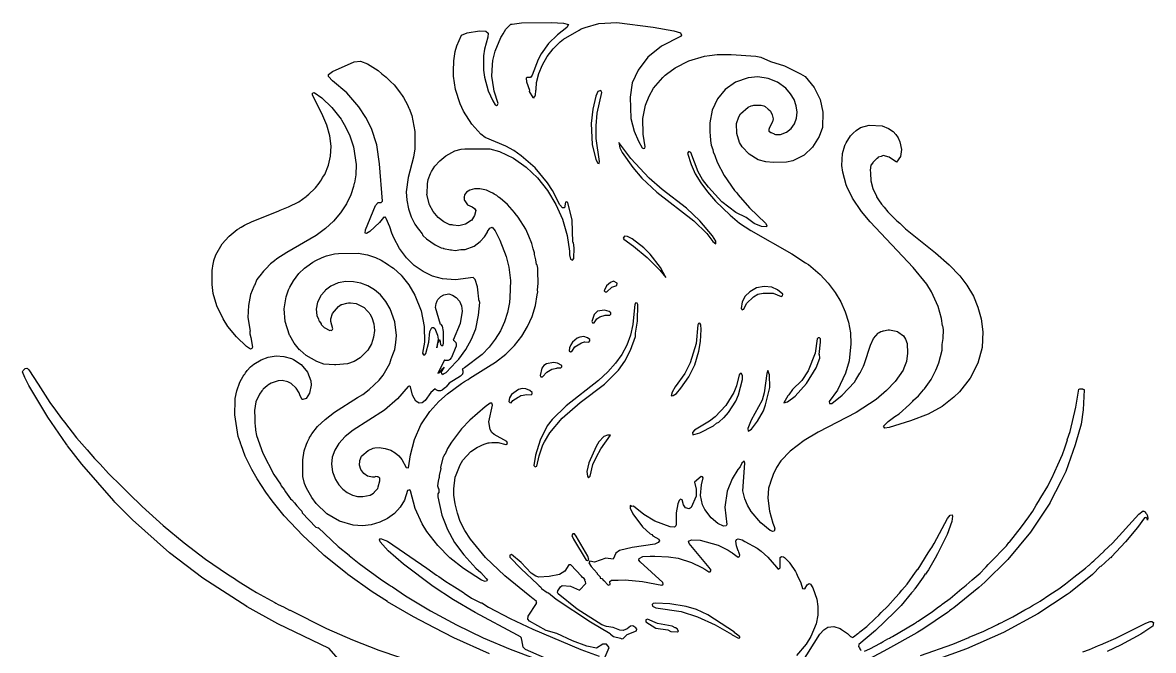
# Model space of a CAD drawing. Header units: millimetres. Extents: x 23 to 290, y 17 to 291.
# Drawn here: x 23.5 to 290.1, y 143.4 to 291.2 of the extents above; entities that cross this region are included whole.
import ezdxf

# ---------------------------------------------------------------- set-up
doc = ezdxf.new("R2010")
doc.units = ezdxf.units.MM
doc.layers.add('CUT', color=7, linetype='CONTINUOUS')

msp = doc.modelspace()

# ---------------------------------------------------------------- linework, layer by layer
at = {"layer": 'CUT'}
for points in [[(160.8421, 141.8648), (161.7752, 144.072), (161.1541, 144.8362), (160.2346, 144.8313), (158.7801, 143.9018), (156.5196, 144.3506), (153.1237, 145.6005), (149.4122, 147.3511), (146.9136, 148.0677), (143.0084, 150.2133), (142.6071, 150.7402), (142.7017, 151.4373), (144.6396, 154.4311), (144.6323, 154.5249), (144.6847, 154.6017), (144.6355, 154.6565), (144.6633, 154.7383), (144.6121, 154.7823), (144.6068, 154.8505), (144.0579, 155.2998), (143.8639, 155.5158), (143.0938, 156.0888), (137.1592, 160.946), (132.6012, 165.2672), (129.0736, 169.5724), (127.7215, 171.63), (126.656, 173.7001), (125.9994, 175.6428), (125.4167, 177.8342), (125.1381, 179.8914), (125.1374, 181.3945), (125.1385, 181.4024), (125.1382, 181.405), (125.4624, 184.1763), (125.4865, 184.2689), (125.4937, 184.2733), (126.6184, 187.085), (127.2695, 188.1209), (129.1341, 190.2223), (130.7214, 191.2382), (131.113, 191.407), (131.4621, 191.5574), (131.9072, 191.7493), (132.5007, 192.0051), (133.248, 192.2411), (133.2842, 192.2482), (133.305, 192.2506), (133.4205, 192.264), (133.4902, 192.2721), (134.1205, 192.3452), (135.6178, 192.2935), (137.4022, 191.8114), (137.8067, 192.1011), (137.6303, 192.5338), (134.6502, 194.1772), (134.0926, 194.6772), (133.7267, 195.3451), (133.364, 197.1934), (134.2888, 201.0891), (134.1231, 201.6143), (133.72, 201.6112), (132.552, 200.7442), (128.92, 197.5845), (126.9487, 195.5532), (124.5518, 192.3968), (123.6277, 190.8737), (123.086, 189.5593), (123.0372, 189.5416), (122.7287, 188.9825), (122.5636, 188.6832), (121.9717, 186.4043), (122.0433, 186.1895), (121.7094, 184.5344), (121.677, 184.0185), (121.5869, 183.9477), (121.4093, 183.2374), (121.3205, 182.1127), (121.5573, 181.4024), (121.5894, 181.4147), (121.5894, 180.4441), (121.5277, 180.4553), (121.3501, 180.2185), (121.3501, 179.5378), (122.2972, 175.2166), (123.2288, 172.8334), (123.5699, 171.961), (125.3161, 168.7349), (127.5063, 165.8344), (130.2884, 162.7563), (131.4759, 161.6714), (132.7933, 160.2792), (133.0391, 159.9255), (132.9302, 159.6997), (132.4972, 159.5617), (131.6277, 159.9143), (127.3887, 162.6418), (124.225, 165.1787), (121.362, 168.0439), (118.7868, 171.3886), (117.696, 173.1768), (116.0578, 176.7567), (114.9582, 180.9088), (114.7471, 181.1607), (114.2513, 181.0137), (113.4723, 178.7078), (112.4603, 177.0733), (111.1303, 175.6227), (109.5008, 174.4453), (107.6872, 173.5521), (105.6492, 172.9355), (103.567, 172.6988), (101.3999, 172.849), (98.1758, 173.8016), (95.1908, 175.537), (92.673, 177.9125), (91.6241, 179.3262), (90.4053, 181.5287), (89.9218, 182.683), (89.5637, 184.325), (89.5057, 188.2251), (89.8333, 190.3611), (90.3772, 191.9388), (90.6434, 192.4747), (91.1221, 193.4387), (91.1328, 193.4603), (91.3085, 193.8141), (91.6165, 194.3592), (93.0068, 196.0638), (94.7654, 197.7637), (97.0339, 199.4601), (102.4397, 202.8875), (102.4538, 202.8961), (102.4565, 202.8981), (103.6571, 203.6593), (105.1899, 204.7811), (107.5044, 206.9792), (108.4623, 208.2077), (110.0093, 210.9293), (110.4001, 212.006), (110.4776, 212.1697), (110.5456, 212.4069), (110.6247, 212.6247), (110.7093, 212.805), (110.7668, 213.0162), (111.1936, 214.1921), (111.4946, 215.8701), (111.6085, 217.5073), (111.2532, 220.7125), (110.1331, 223.8144), (109.102, 225.5568), (107.8286, 227.0613), (106.4272, 228.2608), (104.8917, 229.2006), (103.1783, 229.8563), (101.478, 230.1977), (99.6445, 230.2038), (97.8985, 229.8955), (96.1529, 229.1356), (94.8984, 228.1783), (94.7355, 228.0619), (94.7161, 228.0392), (94.7113, 228.0355), (94.6836, 228.001), (93.7667, 226.9226), (93.6822, 226.7517), (93.6808, 226.7499), (93.6689, 226.7249), (93.0658, 225.5044), (93.0559, 225.428), (93.0113, 225.3337), (92.7098, 223.7207), (92.8557, 222.2494), (93.2113, 221.3617), (93.3061, 221.0357), (93.39, 220.9158), (93.408, 220.8707), (93.4543, 220.8239), (93.8207, 220.3), (93.8612, 220.2665), (93.8545, 220.0856), (94.5353, 219.3753), (95.9263, 218.7242), (96.0661, 218.7708), (96.3263, 218.6672), (96.4956, 218.914), (96.5479, 218.9314), (96.5351, 218.9714), (96.6246, 219.1018), (96.1543, 220.812), (96.1071, 221.4317), (96.496, 222.7246), (97.9175, 224.3486), (98.5859, 224.7854), (98.6664, 224.8259), (98.6774, 224.8314), (98.7002, 224.8429), (98.7345, 224.8602), (99.8756, 225.1713), (100.2667, 225.1998), (100.482, 225.2155), (100.6026, 225.2244), (100.7872, 225.2378), (102.1433, 225.0806), (103.6467, 224.2897), (103.9775, 224.0816), (104.7391, 223.3522), (105.0629, 222.9327), (105.1417, 222.8306), (105.2149, 222.7358), (105.2959, 222.631), (105.7952, 221.77), (106.2829, 220.3046), (106.4057, 218.7204), (106.2284, 217.1421), (105.7071, 215.5613), (104.8855, 214.1023), (103.051, 212.2931), (101.63, 211.4123), (100.0375, 210.88), (97.3378, 210.6298), (96.983, 210.6235), (94.5042, 210.7919), (92.8397, 211.4055), (90.287, 212.83), (88.8906, 214.0265), (88.7988, 214.1063), (88.7773, 214.1249), (88.7736, 214.1281), (88.7686, 214.1324), (87.4809, 215.6857), (86.4573, 217.4943), (86.4087, 217.5826), (85.3715, 220.7794), (85.1452, 223.7681), (85.6266, 226.6562), (86.1902, 228.2734), (86.4748, 228.9101), (87.3136, 230.415), (88.6159, 232.102), (89.9088, 233.3453), (90.4704, 233.8065), (91.9011, 234.8249), (92.5773, 235.1733), (94.1205, 235.9236), (95.1182, 236.27), (97.0141, 236.727), (97.9389, 236.8671), (102.556, 236.8967), (104.8094, 236.4825), (105.4997, 236.2899), (106.6725, 235.8614), (107.9936, 235.2504), (109.4782, 234.2917), (109.808, 234.0787), (110.5112, 233.6246), (110.938, 233.349), (112.7493, 231.6993), (112.9697, 231.4347), (114.5231, 229.4741), (115.9625, 227.0359), (117.4074, 223.3411), (118.1563, 219.6066), (118.2143, 215.9552), (117.7619, 213.3201), (118.0043, 212.9675), (118.3329, 212.9836), (118.5408, 213.2672), (119.2129, 215.9225), (119.4596, 218.4467), (119.949, 219.3656), (120.3083, 219.4297), (120.6603, 219.2034), (121.2909, 217.6325), (121.4094, 216.6486), (121.0895, 214.6352), (121.0993, 214.6484), (121.1315, 214.6838), (121.2114, 214.9051), (121.2643, 215.3465), (121.2828, 215.457), (121.3116, 215.5653), (121.3503, 215.6705), (121.3987, 215.7716), (121.4563, 215.8677), (121.5226, 215.958), (121.5366, 215.9737), (121.5623, 216.07), (121.6045, 216.182), (121.6577, 216.2892), (121.7213, 216.3906), (121.7947, 216.4852), (121.8401, 216.5329), (121.8829, 215.9717), (121.9717, 215.3797), (122.3268, 215.1133), (122.6228, 215.3205), (122.7116, 215.7349), (122.7116, 216.9016), (122.7116, 218.4282), (122.4748, 219.7305), (122.1492, 220.1152), (122.0153, 220.1274), (120.7888, 224.1007), (120.9383, 225.0746), (121.2034, 225.6733), (121.3928, 226.0135), (122.0857, 226.7264), (122.7412, 227.0705), (123.9547, 227.3073), (123.9587, 227.3125), (123.9763, 227.3111), (124.7906, 227.0493), (125.7173, 226.4531), (126.449, 225.583), (126.9116, 224.511), (127.0643, 223.2882), (126.6333, 220.3567), (124.9752, 216.4229), (125.0049, 216.4111), (125.1079, 216.3582), (125.2054, 216.2957), (125.2963, 216.2241), (125.38, 216.1441), (125.4555, 216.0564), (125.5223, 215.9618), (125.5796, 215.8612), (125.6269, 215.7556), (125.6639, 215.6459), (125.6901, 215.5331), (125.7053, 215.4183), (125.7094, 215.3027), (125.7023, 215.1871), (125.6842, 215.0728), (125.6551, 214.9607), (125.6153, 214.852), (124.5599, 212.3481), (124.5572, 212.3425), (124.5098, 212.2833), (124.5061, 212.2787), (124.1591, 211.8448), (124.1235, 211.8183), (124.0242, 211.7583), (123.9196, 211.7082), (123.8107, 211.6685), (123.6984, 211.6394), (123.5839, 211.6213), (123.4681, 211.6143), (123.3522, 211.6186), (123.2373, 211.634), (123.1243, 211.6604), (123.0145, 211.6977), (122.9593, 211.7225), (121.3419, 208.6332), (121.8134, 208.8373), (122.0411, 209.2213), (122.1221, 209.3408), (122.2169, 209.4498), (122.3276, 209.5625), (122.4032, 209.6331), (122.4846, 209.697), (122.5711, 209.7536), (122.5801, 209.7584), (122.8367, 210.0249), (122.1312, 208.9671), (122.2428, 208.4881), (122.5021, 208.4819), (122.4452, 208.3652), (122.6783, 208.4777), (122.7045, 208.4771), (122.7318, 208.5036), (123.3035, 208.7796), (125.7125, 211.2821), (126.352, 211.9465), (127.9503, 214.2254), (129.3117, 216.682), (130.2884, 219.0793), (130.9691, 222.2758), (131.2355, 225.3243), (131.1467, 225.7387), (131.0283, 225.8452), (130.999, 226.1272), (130.9911, 226.7566), (130.847, 227.5918), (130.7018, 228.9911), (130.1351, 230.7454), (129.7342, 231.1516), (125.5117, 230.6203), (122.497, 230.8305), (120.0974, 231.5023), (117.87, 232.5726), (115.8108, 234.0299), (113.9708, 235.8414), (112.3403, 238.0202), (110.9678, 240.5052), (110.5082, 241.6571), (110.0737, 243.0825), (109.2154, 245.0655), (109.1151, 245.149), (109.0317, 245.3582), (108.8785, 245.3462), (108.6826, 245.5094), (108.6481, 245.3283), (108.562, 245.3216), (107.6427, 244.1434), (105.2967, 242.0052), (104.5161, 241.552), (104.2189, 241.6614), (104.3124, 242.4142), (106.6863, 248.1419), (107.2864, 248.846), (108.038, 248.8439), (108.3055, 249.1493), (107.644, 257.9603), (106.9716, 262.4656), (105.7035, 266.2717), (104.3813, 268.8847), (102.7765, 271.3647), (99.8733, 274.6513), (96.5489, 277.4724), (95.595, 278.5282), (95.5574, 279.0276), (96.4944, 279.6937), (101.6692, 281.9564), (103.1183, 282.1151), (104.7671, 281.471), (107.2761, 279.9137), (108.1895, 279.1703), (108.5902, 278.8442), (108.8147, 278.6615), (109.1501, 278.3885), (110.2161, 277.362), (110.2169, 277.3613), (110.2384, 277.3397), (111.0551, 276.523), (111.8266, 275.5513), (112.4455, 274.689), (112.7001, 274.3343), (112.9276, 274.0175), (113.2637, 273.5491), (114.2107, 271.8274), (114.5592, 271.0432), (114.5842, 270.9871), (114.7538, 270.6054), (114.8533, 270.3816), (115.2232, 269.3714), (115.962, 265.5593), (115.9621, 261.5094), (115.6609, 259.5357), (114.3896, 254.7423), (113.9247, 251.371), (114.0391, 249.4307), (114.4537, 247.3547), (115.0564, 245.4882), (115.9196, 243.7335), (116.7454, 242.6493), (116.7845, 242.587), (116.8328, 242.5346), (117.6684, 241.4373), (117.7804, 241.3405), (117.8577, 241.0699), (118.6568, 240.2708), (120.699, 238.8797), (122.1196, 238.1694), (122.6601, 238.0556), (122.6635, 238.0539), (122.6971, 238.0478), (124.369, 237.6958), (124.6209, 237.7002), (125.4388, 237.5524), (126.7899, 237.7379), (127.7727, 237.755), (129.9333, 238.5837), (131.3835, 239.6492), (132.3602, 240.7739), (133.0409, 241.869), (133.0597, 242.0118), (133.6287, 242.8363), (134.1912, 243.0663), (134.8995, 242.1676), (135.9521, 240.008), (137.4706, 236.1095), (138.1281, 233.6029), (138.4588, 230.4937), (138.3571, 226.4808), (138.2568, 225.2763), (137.8058, 222.9212), (137.0608, 220.7087), (136.1077, 218.6187), (134.8818, 216.639), (133.45, 214.7862), (131.7786, 213.0516), (127.6621, 209.9142), (127.0966, 209.5654), (127.1417, 209.4881), (127.1914, 209.3793), (127.23, 209.266), (127.2571, 209.1495), (127.2725, 209.0308), (127.276, 208.9113), (127.2676, 208.7919), (127.2473, 208.674), (127.2154, 208.5587), (127.1721, 208.4471), (127.118, 208.3404), (127.0535, 208.2397), (126.9793, 208.1458), (126.8961, 208.0598), (126.8048, 207.9825), (126.7062, 207.9147), (124.0581, 206.2813), (123.341, 205.4395), (123.2562, 205.3498), (123.1627, 205.2693), (122.4521, 204.7184), (122.3539, 204.6498), (122.2494, 204.5914), (122.1397, 204.5437), (122.0257, 204.5072), (121.9086, 204.4822), (121.7897, 204.469), (121.67, 204.4677), (121.5508, 204.4783), (121.4332, 204.5008), (121.3184, 204.5348), (121.2077, 204.5801), (121.1019, 204.6363), (121.0023, 204.7027), (120.9098, 204.7786), (120.8254, 204.8634), (120.7693, 204.9322), (119.6808, 204.0883), (118.3497, 202.2294), (117.6776, 201.6632), (116.9961, 201.5942), (116.1854, 202.0186), (115.4073, 203.4804), (114.9387, 205.3968), (114.6734, 205.5955), (114.382, 205.5402), (111.8798, 202.5944), (108.7655, 199.9237), (101.3913, 195.2196), (99.5339, 193.7379), (98.0586, 192.1077), (97.065, 190.5138), (96.4743, 188.8887), (96.2905, 187.1972), (96.547, 185.3923), (97.2122, 183.6268), (98.014, 182.3304), (98.94, 181.3225), (100.0036, 180.518), (101.217, 179.933), (102.4076, 179.631), (103.1146, 179.613), (103.2096, 179.605), (103.4503, 179.5722), (103.4793, 179.582), (103.6511, 179.5674), (105.3974, 179.9225), (106.1669, 180.3961), (106.4085, 180.6511), (106.4261, 180.6601), (106.4582, 180.7036), (107.2324, 181.5208), (107.2591, 181.7885), (107.3186, 181.8691), (107.7034, 183.2725), (107.6772, 183.8929), (107.4812, 184.1512), (107.3239, 184.1514), (107.219, 184.2632), (106.7615, 184.3192), (106.4327, 184.1531), (105.9921, 184.154), (104.7755, 184.3802), (103.9129, 185.0474), (103.1994, 185.952), (102.8809, 187.0014), (102.939, 187.9909), (102.965, 188.0967), (103.3472, 189.0757), (103.4105, 189.1535), (104.9534, 190.4591), (106.1452, 191.0114), (106.4998, 191.0436), (107.4987, 191.1102), (108.9786, 190.9326), (110.298, 190.4928), (111.3335, 189.9005), (112.1563, 189.1745), (112.8898, 188.3141), (113.8763, 186.4214), (114.4269, 186.3725), (114.9017, 189.3857), (115.8319, 193.0032), (117.3861, 196.4638), (119.4586, 199.6022), (121.6096, 201.9658), (123.6226, 203.7687), (126.9236, 206.1767), (127.6867, 206.6686), (128.378, 207.1141), (128.4786, 207.1789), (128.8721, 207.4326), (133.3442, 210.2424), (134.9943, 211.2361), (137.3917, 213.1599), (139.4339, 215.1725), (141.1505, 217.3331), (142.5416, 219.6121), (143.6071, 222.0094), (144.3766, 224.5844), (144.7866, 227.0675), (144.7917, 227.0932), (144.7925, 227.1028), (144.9093, 227.8104), (144.8767, 228.2344), (144.9947, 229.8188), (144.9044, 232.5975), (144.9389, 233.3747), (144.8205, 234.1442), (144.6613, 234.2557), (144.4984, 235.3612), (144.1764, 236.6044), (144.1175, 237.0033), (143.8286, 237.9476), (143.5011, 239.2122), (142.8562, 240.9164), (142.1101, 242.527), (140.34, 245.4292), (139.5919, 246.2916), (139.4296, 246.5164), (137.792, 248.3617), (136.0724, 249.8811), (135.6884, 250.1314), (135.2984, 250.4697), (134.6806, 250.7882), (134.3034, 251.034), (133.7857, 251.2494), (132.8373, 251.7383), (131.2842, 252.0726), (130.0087, 252.0495), (128.9192, 251.7713), (128.1474, 251.2565), (127.6788, 250.6254), (127.5467, 250.0782), (127.5359, 250.0674), (127.5374, 250.0396), (127.5298, 250.008), (127.5421, 249.9549), (127.5655, 249.5346), (127.6827, 249.3498), (127.7059, 249.2498), (127.9137, 248.9856), (128.335, 248.3212), (129.4736, 247.823), (130.0235, 247.4654), (130.3065, 246.9767), (130.0413, 245.762), (129.2895, 244.644), (129.2461, 244.6017), (129.2292, 244.5853), (129.2209, 244.5772), (129.2123, 244.5688), (127.8808, 243.7172), (126.3051, 243.379), (124.9417, 243.531), (124.7623, 243.5509), (124.51, 243.5791), (124.1954, 243.6141), (122.7702, 244.2538), (121.4533, 245.318), (120.2463, 246.7442), (119.4027, 248.2905), (118.7956, 250.7186), (118.7892, 250.8212), (118.8378, 250.8625), (118.9055, 253.2137), (119.1066, 254.2387), (119.6376, 255.6455), (119.9018, 256.1568), (120.6368, 257.3757), (121.7982, 258.6842), (123.2693, 259.845), (125.3636, 261.0054), (126.8692, 261.4264), (127.7466, 261.5202), (133.6572, 261.4876), (135.9244, 260.8307), (139.1744, 259.2628), (142.1593, 257.1985), (144.8446, 254.6275), (147.1962, 251.6754), (149.1903, 248.3951), (150.7486, 244.8963), (151.8667, 241.0886), (152.4158, 237.3515), (152.3974, 236.512), (152.6637, 235.5353), (153.1373, 235.2393), (153.4628, 235.6832), (153.522, 238.199), (153.3149, 239.3829), (153.1946, 239.4764), (153.0188, 244.675), (152.0301, 248.8568), (151.7302, 249.0021), (151.4536, 248.8903), (151.2195, 247.5993), (150.7264, 247.5668), (150.1358, 248.2903), (148.4053, 251.6344), (147.233, 253.4836), (144.3327, 256.9763), (141.0393, 259.8618), (139.2488, 261.0671), (137.4302, 262.0806), (132.4919, 264.1371), (131.4699, 264.9308), (129.3618, 267.272), (127.4327, 270.3749), (126.6259, 272.0523), (125.5025, 275.4224), (125.0641, 278.5978), (125.0526, 279.3684), (125.05, 279.5391), (125.0478, 279.6837), (125.0464, 279.7769), (125.1292, 282.1956), (125.4757, 284.3962), (125.8059, 285.7305), (126.9636, 288.236), (128.276, 288.8335), (131.1534, 289.2847), (132.6649, 289.1938), (133.1974, 288.7572), (133.1578, 287.7939), (132.3348, 284.9406), (132.0983, 283.3905), (132.0979, 280.0524), (132.3337, 278.3536), (133.2007, 275.1151), (134.2958, 272.801), (134.8647, 271.8641), (135.1604, 271.721), (135.4604, 271.855), (135.5512, 272.1707), (134.6507, 275.0835), (134.5432, 275.5837), (134.1351, 278.6308), (134.2538, 281.2326), (134.3693, 282.3108), (134.8876, 284.5055), (136.2525, 287.74), (136.3484, 287.9093), (136.7997, 288.573), (137.3736, 289.6747), (137.3815, 289.6863), (138.5522, 290.8288), (138.5931, 290.8354), (138.6257, 290.8406), (138.6853, 290.8502), (138.8743, 290.8807), (141.0603, 291.1505), (148.1624, 291.2097), (150.9753, 291.1191), (152.1839, 290.7921), (151.7518, 290.0875), (149.5602, 288.3713), (147.454, 286.2892), (145.7505, 283.8634), (145.0464, 282.5465), (143.6294, 278.861), (143.176, 278.3271), (142.4338, 278.3053), (142.1589, 278.1049), (142.2469, 277.274), (142.9997, 275.2766), (142.9263, 274.9584), (143.7846, 273.5674), (144.1102, 273.5082), (144.188, 273.864), (144.4093, 274.0277), (144.5074, 275.3239), (144.5246, 275.4024), (144.5161, 275.4383), (144.6437, 277.1244), (145.1764, 279.2003), (146.0355, 281.2883), (147.1488, 283.2363), (148.5604, 285.0621), (150.2068, 286.6745), (150.997, 287.2813), (154.6676, 289.4645), (155.1411, 289.7136), (156.1031, 290.0625), (159.3302, 291.0258), (163.5757, 291.2088), (172.1106, 290.1715), (177.0392, 289.2806), (178.5893, 288.7761), (178.83, 288.257), (178.5735, 287.9068), (174.1322, 285.683), (170.9128, 283.0528), (168.5944, 279.9787), (167.1979, 277.0224), (166.6949, 273.6367), (166.8445, 268.6694), (167.6634, 265.6683), (168.6932, 263.288), (169.5517, 261.7209), (169.8311, 261.5385), (170.1491, 261.6393), (170.2724, 261.9493), (169.7686, 264.9129), (169.7111, 268.6553), (170.3353, 271.8072), (171.1587, 273.8813), (172.2437, 275.7736), (174.4035, 278.3177), (174.997, 278.8396), (175.2573, 279.0585), (177.2884, 280.5819), (180.5441, 282.2097), (184.2141, 283.3048), (185.4088, 283.4818), (187.2599, 283.6898), (189.38, 283.734), (189.4126, 283.7338), (189.4349, 283.7337), (189.5668, 283.7328), (190.5414, 283.7262), (196.3111, 283.3358), (197.5259, 283.1134), (199.8396, 282.0465), (203.0747, 281.0645), (206.9126, 279.1883), (207.9614, 278.498), (210.0884, 275.9521), (210.5736, 275.0133), (211.527, 273.1206), (212.1266, 270.1096), (212.0378, 266.5408), (211.2416, 264.3785), (209.6981, 261.9063), (207.7053, 260.0027), (205.0682, 258.6626), (203.5681, 258.3221), (200.5093, 258.2636), (198.6714, 258.3864), (196.9164, 258.9174), (194.7884, 260.2474), (193.1439, 261.9735), (192.5117, 263.0171), (191.827, 265.1295), (191.7916, 267.475), (192.3031, 269.0057), (192.738, 269.7494), (194.5576, 271.2973), (195.2075, 271.5801), (195.5282, 271.6749), (195.5895, 271.693), (195.6713, 271.7171), (195.8589, 271.7726), (196.5921, 271.7982), (196.5928, 271.7981), (197.1755, 271.7746), (197.2501, 271.7716), (197.5984, 271.7575), (198.207, 271.6087), (198.5327, 271.4766), (199.2902, 270.8594), (199.6229, 270.5406), (199.7275, 270.4404), (199.7596, 270.4097), (199.7862, 270.3842), (200.2106, 269.5093), (200.4062, 268.583), (200.2469, 267.8461), (199.6765, 266.6541), (199.4619, 266.2848), (199.4631, 266.208), (199.4088, 266.0946), (199.4163, 266.0384), (199.4012, 266.0231), (199.4414, 265.6445), (199.7698, 265.3841), (199.8038, 265.3525), (199.8163, 265.3472), (199.8514, 265.3194), (199.92, 265.3033), (200.6676, 264.987), (200.7315, 264.9498), (200.7583, 264.9487), (200.9665, 264.8606), (202.1929, 264.836), (203.5722, 265.3809), (204.6983, 266.2714), (205.458, 267.3766), (205.907, 268.6708), (206.0501, 270.1009), (205.8403, 271.6304), (205.3591, 273.0953), (204.5526, 274.4786), (203.425, 275.7513), (201.4473, 277.1587), (199.2131, 278.0643), (196.8199, 278.4475), (194.5356, 278.2449), (191.5499, 277.2014), (189.089, 275.4726), (187.2873, 273.2904), (186.0412, 270.615), (185.4625, 267.601), (185.4885, 266.6079), (185.4604, 266.3304), (185.5091, 265.8191), (185.5496, 264.2697), (185.6423, 263.8421), (185.6348, 263.4748), (185.8419, 262.3501), (186.1857, 261.3337), (186.3107, 260.7568), (186.6632, 259.9221), (187.2034, 258.3249), (188.8608, 255.1877), (191.347, 251.636), (191.8416, 251.1092), (192.1572, 250.6781), (194.8772, 247.5735), (198.617, 243.9499), (198.9475, 243.4359), (198.8685, 243.1494), (197.6684, 243.1728), (195.9722, 243.9104), (194.0356, 245.2787), (191.6052, 246.4667), (188.3521, 249.0069), (185.1557, 252.44), (183.7931, 254.2879), (182.7439, 256.0336), (180.9795, 260.65), (180.5755, 260.8701), (180.2404, 260.4385), (181.0583, 257.8303), (182.0728, 255.6224), (183.3636, 253.4842), (184.9301, 251.3666), (186.8622, 249.1661), (190.2698, 245.876), (192.5165, 244.0143), (195.1249, 242.2561), (204.8058, 236.7494), (208.0737, 234.662), (208.578, 234.3294), (208.6313, 234.2942), (208.7117, 234.2412), (208.7392, 234.223), (211.5437, 231.8535), (213.421, 229.8246), (215.0643, 227.668), (216.3556, 225.4376), (217.4298, 223.0848), (218.1815, 220.6315), (218.6324, 218.1223), (218.755, 215.5607), (218.3103, 211.5315), (217.4972, 208.6101), (215.5944, 204.6261), (213.6596, 201.9929), (213.739, 201.5343), (214.2334, 201.5), (216.687, 203.4579), (219.6092, 206.5214), (219.9142, 207.068), (220.8888, 208.6545), (220.9896, 208.8091), (221.0067, 208.8463), (221.0138, 208.8579), (221.0317, 208.9008), (221.4733, 209.8622), (221.7353, 210.3318), (221.849, 210.6803), (221.9552, 210.9116), (223.4032, 215.2697), (224.0686, 216.8003), (225.1965, 218.057), (225.2726, 218.1173), (225.4261, 218.2218), (225.8059, 218.4314), (226.125, 218.532), (226.2155, 218.5606), (226.3289, 218.5963), (226.4544, 218.6359), (227.5206, 218.8273), (227.6586, 218.8422), (227.7012, 218.8468), (227.7164, 218.8484), (227.8462, 218.8625), (229.402, 218.5691), (229.7449, 218.4416), (229.806, 218.4189), (229.83, 218.41), (229.8403, 218.4062), (231.1452, 217.4318), (231.6257, 216.6502), (231.9855, 215.6356), (232.1325, 213.3393), (231.8353, 211.4077), (231.2601, 209.848), (231.0457, 209.3917), (229.2038, 206.6798), (227.1765, 204.5351), (224.7326, 202.4504), (220.0074, 199.4199), (211.015, 194.7165), (207.7012, 192.793), (204.4056, 190.315), (202.2396, 187.9778), (201.1975, 186.4289), (200.416, 184.8046), (199.7742, 182.9592), (199.6781, 182.3899), (199.5453, 182.2903), (199.3086, 181.58), (199.1902, 179.1826), (199.5453, 176.1637), (200.3149, 173.2928), (200.6485, 172.5471), (200.8163, 171.9709), (200.6668, 171.4608), (200.3743, 171.3691), (199.7184, 171.6132), (197.4932, 173.4209), (195.2125, 176.0865), (194.3452, 177.5741), (193.7233, 179.0568), (193.3273, 180.6225), (193.3128, 180.9382), (193.7147, 187.4402), (193.5667, 187.8841), (193.034, 187.4402), (192.6784, 186.6104), (192.1198, 185.9706), (190.7961, 183.7965), (189.5937, 180.8356), (189.0409, 177.0921), (189.484, 173.0395), (189.3636, 172.6761), (188.6987, 172.5852), (187.3647, 173.2206), (185.7982, 174.5507), (184.2861, 176.528), (183.7725, 177.5977), (183.3271, 179.8234), (183.5016, 182.3667), (183.9126, 183.96), (183.7736, 184.2569), (183.4205, 184.3343), (181.9164, 182.9505), (182.2922, 181.3601), (182.2925, 179.6704), (181.0674, 176.9824), (180.5942, 176.7235), (179.7799, 176.9349), (179.32, 177.6691), (178.9487, 178.8451), (178.5645, 178.9715), (178.2477, 178.6739), (177.9268, 177.849), (177.5603, 175.7308), (177.5845, 173.1157), (177.4715, 172.6586), (177.1572, 172.358), (176.1175, 172.4163), (172.5054, 173.808), (169.91, 175.3458), (167.4858, 177.3421), (167.125, 177.265), (166.6927, 177.4956), (166.7223, 176.8741), (167.3734, 175.483), (169.6524, 172.4641), (171.4282, 170.8067), (171.784, 170.611), (172.0544, 170.3513), (173.4879, 169.514), (173.6152, 169.162), (173.3173, 168.729), (172.5345, 168.3816), (167.2091, 167.5824), (164.1837, 166.858), (163.3307, 166.2292), (162.7285, 164.8055), (161.0049, 165.0971), (158.3155, 164.1231), (157.2262, 164.3339), (156.9289, 163.969), (157.4793, 163.1186), (158.911, 161.5726), (158.8972, 161.4067), (159.634, 160.6522), (159.6486, 160.3589), (160.0014, 160.2759), (160.4307, 159.8363), (160.5091, 159.8469), (161.5319, 158.7425), (161.975, 158.8922), (161.9404, 159.5486), (162.3448, 159.869), (163.0249, 159.9226), (163.881, 159.8854), (165.5, 159.9394), (169.5878, 159.561), (174.155, 158.6764), (174.4827, 158.912), (174.4257, 159.3115), (169.0647, 164.1721), (168.74, 164.626), (168.7991, 165.0057), (169.7097, 165.4498), (171.4144, 165.5715), (171.5167, 165.5668), (171.7916, 165.5544), (172.4956, 165.5226), (175.7384, 165.3759), (177.9986, 165.0358), (181.196, 164.0411), (183.6235, 162.8533), (184.2853, 162.4716), (185.2315, 161.8291), (185.6037, 161.8286), (185.798, 162.2566), (185.374, 162.9024), (180.6355, 168.5021), (180.4792, 169.1022), (181.1357, 169.3801), (183.1802, 169.289), (187.4353, 168.1632), (189.811, 166.9566), (190.0837, 166.7724), (190.5134, 166.4821), (190.6563, 166.3856), (190.763, 166.3135), (192.1885, 165.3049), (192.4911, 165.4466), (192.5724, 165.7707), (192.3143, 166.5124), (192.2434, 166.7692), (192.2039, 166.8297), (191.7919, 168.0137), (191.6164, 169.077), (191.7954, 169.4495), (192.1457, 169.593), (193.1188, 169.3991), (193.1519, 169.3864), (193.7739, 168.9717), (196.6943, 167.3972), (197.586, 166.7583), (199.2045, 165.2867), (201.2173, 162.9538), (201.5099, 162.5849), (201.5348, 162.5859), (201.6425, 162.461), (202.0975, 162.7629), (202.1165, 165.2006), (202.4103, 165.4782), (202.8525, 165.4056), (203.0985, 165.2635), (204.1827, 164.1587), (204.2361, 164.0885), (204.2605, 164.0564), (204.3396, 163.9522), (204.374, 163.9069), (205.6721, 161.9508), (205.8284, 161.6226), (205.9141, 161.4426), (206.0873, 161.0791), (206.9612, 159.2444), (207.3822, 157.9414), (207.9091, 157.8873), (208.426, 158.7867), (208.8818, 159.0877), (209.2648, 158.9257), (209.7773, 158.119), (210.6976, 155.3861), (210.9706, 153.6679), (210.9429, 151.6836), (210.5546, 149.6361), (209.3268, 146.6006), (208.1846, 144.8225), (205.9326, 142.1803)], [(133.5177, 142.5573), (125.1719, 146.2862), (120.5847, 148.6299), (115.6199, 151.2692), (109.5248, 154.8203), (109.4776, 154.8504), (105.903, 157.1442), (100.1655, 161.2505), (99.9477, 161.4144), (94.5818, 165.7192), (94.385, 165.8956), (94.3161, 165.9574), (94.1958, 166.0652), (94.1651, 166.0928), (89.5138, 170.4118), (85.1243, 175.067), (82.3339, 178.5589), (80.8211, 180.6021), (78.7697, 183.7466), (77.518, 185.9971), (75.9372, 189.096), (74.9848, 191.8021), (74.9319, 191.9524), (74.741, 192.4947), (74.2926, 193.7685), (73.5202, 198.8703), (73.5457, 202.3049), (73.5494, 202.3236), (73.5874, 202.5141), (73.6168, 202.662), (73.9862, 204.5147), (74.6482, 206.5271), (75.473, 207.9286), (75.701, 208.2565), (75.8296, 208.4416), (76.0407, 208.7453), (76.4189, 209.2894), (77.2115, 210.109), (77.9719, 210.8047), (79.6717, 211.8171), (81.3942, 212.42), (83.2292, 212.716), (85.0642, 212.5976), (86.8401, 212.1241), (87.3272, 211.8635), (89.136, 210.6555), (90.6144, 208.8816), (91.4006, 206.8353), (91.4865, 205.814), (91.0679, 203.9003), (90.2972, 202.6772), (89.5256, 202.4109), (89.4702, 202.4145), (89.4389, 202.4165), (89.4348, 202.4168), (89.4203, 202.4177), (89.3138, 202.4918), (88.7942, 203.5148), (88.6912, 203.993), (87.9999, 205.128), (86.7829, 206.1856), (86.4621, 206.3527), (86.4468, 206.3669), (86.4306, 206.3691), (86.0196, 206.5832), (84.6298, 206.9066), (83.733, 206.8285), (82.0542, 206.2967), (81.2682, 205.8084), (81.1117, 205.6617), (80.1896, 204.8515), (80.1063, 204.7185), (79.8563, 204.484), (79.2818, 203.6728), (78.4844, 201.9301), (78.1707, 199.872), (78.2395, 198.0352), (78.2278, 196.7233), (78.3007, 196.4004), (78.3442, 195.2386), (78.6122, 193.9928), (80.1031, 189.8424), (82.6925, 184.7477), (84.2555, 182.4958), (84.4541, 182.0907), (85.109, 181.2595), (85.4194, 180.6625), (86.6033, 179.0642), (86.9675, 178.8214), (87.5958, 178.103), (88.1493, 177.4004), (89.0993, 176.3838), (89.3296, 176.1204), (89.415, 175.779), (92.6115, 172.4049), (93.1442, 172.2569), (93.1417, 172.2636), (97.8769, 167.8217), (100.437, 165.7525), (100.439, 165.7328), (100.8495, 165.4191), (102.8101, 163.8344), (105.1622, 162.1226), (105.7038, 161.7086), (106.2934, 161.2993), (108.1142, 159.9743), (109.8888, 158.8035), (110.3446, 158.4871), (110.64, 158.3079), (113.7738, 156.2406), (119.6708, 152.7024), (125.7892, 149.3916), (132.0546, 146.3471), (138.3806, 143.6271), (144.4984, 141.3509)], [(101.4955, 137.2085), (95.736, 143.8123), (83.6701, 149.5747), (76.4302, 153.6066), (76.3685, 153.6426), (76.3508, 153.6529), (76.3464, 153.6555), (76.3446, 153.6566), (65.9765, 160.3619), (58.124, 166.3174), (49.3494, 174.1423), (45.2423, 178.2782), (44.9489, 178.6072), (37.4331, 187.1833), (34.0829, 191.5469), (33.9543, 191.7234), (33.9396, 191.7435), (33.902, 191.7952), (33.7271, 192.0352), (29.4244, 198.2757), (24.9199, 205.7434), (23.9928, 207.6152), (23.4633, 208.9383), (23.5666, 209.2529), (24.0732, 209.7568), (24.4424, 209.8458), (24.6234, 209.7479), (24.9008, 209.4242), (27.1125, 206.0314), (29.8941, 201.7016), (31.2263, 199.9423), (32.6417, 198.0094), (33.366, 197.1167), (36.1589, 193.4284), (38.6824, 190.618), (40.4157, 188.5811), (41.7628, 187.1874), (43.6882, 185.0431), (46.7612, 182.016), (47.2354, 181.5254), (48.4973, 180.3058), (51.6197, 177.2301), (56.5871, 172.7658), (61.5402, 168.6677), (66.5781, 164.845), (71.7791, 161.2698), (73.6571, 160.0961), (73.7581, 160.0292), (74.3158, 159.6845), (77.2171, 157.8714), (77.6202, 157.6419), (78.6361, 157.0139), (82.1018, 155.0908), (82.9678, 154.5979), (83.1941, 154.4847), (83.7381, 154.1829), (84.9762, 153.5782), (86.399, 152.8059), (86.5187, 152.8222), (95.148, 148.5072), (101.2507, 145.8704), (107.4317, 143.4161), (112.3596, 141.7773)], [(221.9722, 143.1576), (223.2307, 143.7122), (225.749, 145.0765), (225.7975, 145.1), (225.8707, 145.1425), (226.3996, 145.429), (226.3911, 145.4439), (227.4684, 146.068), (227.833, 146.2504), (228.079, 146.3954), (228.5944, 146.6602), (233.7585, 149.6697), (234.2416, 149.9918), (234.3421, 150.05), (234.5936, 150.2265), (238.0271, 152.5157), (239.3905, 153.579), (240.0169, 154.009), (240.2716, 154.2105), (242.1694, 155.5421), (244.939, 157.9035), (245.1557, 158.075), (245.9277, 158.677), (247.3271, 159.9397), (249.1986, 161.5353), (250.4441, 162.8284), (250.6494, 163.0146), (251.1509, 163.5448), (252.9563, 165.3499), (254.124, 166.6485), (255.4262, 168.0004), (256.0139, 168.7505), (256.1297, 168.8792), (259.0089, 172.4635), (259.8635, 173.6635), (260.7438, 174.7869), (261.2645, 175.6306), (261.6358, 176.1519), (262.4597, 177.5591), (263.0213, 178.3922), (263.5786, 179.3797), (265.1938, 181.9964), (265.8333, 183.3745), (266.1361, 183.9109), (267.5548, 187.0836), (268.6732, 189.4932), (269.1721, 191.0502), (269.8308, 192.9367), (269.7822, 192.955), (270.4342, 194.9222), (271.8241, 200.6301), (272.5105, 204.8796), (272.6185, 204.9072), (272.7303, 204.9247), (272.9931, 204.9533), (273.1049, 204.9602), (273.2169, 204.9566), (273.3281, 204.9426), (273.4375, 204.9183), (273.5441, 204.8839), (273.6471, 204.8397), (273.7455, 204.7861), (273.7956, 204.7524), (273.5379, 199.9868), (273.0293, 196.6468), (271.8168, 192.3216), (271.7987, 192.3261), (271.6383, 191.737), (269.4067, 185.4767), (268.3349, 183.2882), (265.6917, 178.0926), (265.6848, 178.0819), (265.6619, 178.0458), (265.6606, 178.0438), (265.6472, 178.0228), (261.1432, 171.2269), (255.7418, 164.7307), (250.306, 159.4002), (248.9208, 158.139), (243.0429, 153.3942), (242.5923, 153.0658), (242.0364, 152.6606), (241.8798, 152.5465), (241.7738, 152.4692), (241.6856, 152.405), (241.5186, 152.2833), (235.6866, 148.3732), (234.5272, 147.6173), (234.2996, 147.4756), (227.3983, 143.6096), (227.3786, 143.6397), (227.3638, 143.6679), (223.1827, 141.3548)], [(235.156, 142.153), (242.8197, 144.8353), (246.5747, 146.3919), (246.6246, 146.4107), (246.6692, 146.4311), (250.0869, 147.8478), (253.0358, 149.3092), (253.3362, 149.4428), (253.7195, 149.6479), (254.3705, 149.945), (254.8704, 150.2183), (256.9414, 151.2446), (259.7716, 152.8875), (260.8401, 153.4595), (261.0961, 153.6224), (261.6065, 153.9015), (262.2697, 154.3376), (263.3517, 154.9657), (265.6803, 156.5406), (267.7507, 157.8585), (268.7045, 158.5858), (269.3764, 159.0401), (271.3214, 160.5812), (274.1006, 162.7003), (274.8177, 163.3513), (274.9286, 163.4392), (275.6627, 164.1183), (276.018, 164.4409), (276.1556, 164.5658), (276.1829, 164.5905), (276.2295, 164.6328), (278.5067, 166.6998), (278.4494, 166.7659), (278.4417, 166.7768), (280.4216, 168.6059), (286.6637, 175.4376), (287.6859, 176.199), (287.7579, 176.1666), (287.8625, 176.1063), (287.9604, 176.0358), (288.0508, 175.9558), (288.3339, 175.6788), (288.4156, 175.5903), (288.4881, 175.4941), (288.5505, 175.3911), (288.6024, 175.2823), (288.643, 175.1689), (288.6721, 175.052), (288.6893, 174.9327), (288.7305, 174.4907), (288.7357, 174.3739), (288.7295, 174.2571), (288.7119, 174.1415), (288.6893, 174.0523), (288.6017, 174.4553), (288.2949, 174.6576), (287.9819, 174.543), (286.334, 172.2673), (283.4889, 168.9187), (280.2349, 165.3688), (280.0246, 165.1666), (280.0244, 165.1668), (279.9592, 165.225), (279.7576, 165.0096), (277.7112, 163.0785), (277.6497, 163.1324), (277.6295, 163.1539), (275.7145, 161.2635), (270.5311, 157.0791), (270.5037, 157.0592), (270.4438, 157.0156), (270.189, 156.8303), (269.7195, 156.4889), (262.8497, 151.9554), (254.7685, 147.5584), (245.9943, 143.7055), (238.6403, 141.0719)], [(206.9971, 140.2148), (211.4475, 147.188), (212.3725, 148.2055), (213.281, 148.8137), (214.7043, 148.9963), (216.2071, 148.47), (216.555, 148.2399), (216.7582, 148.1057), (217.0394, 147.9197), (217.9393, 147.3248), (218.6488, 146.6468), (218.8936, 146.5442), (218.9819, 146.4685), (219.0138, 146.4737), (219.0515, 146.4402), (219.0863, 146.4635), (219.1929, 146.4188), (219.3293, 146.5247), (219.4095, 146.5377), (220.4102, 147.3482), (220.6233, 147.4906), (220.7045, 147.5865), (220.8922, 147.7385), (222.531, 149.0113), (224.4714, 150.8708), (225.3489, 151.6538), (225.9127, 152.2519), (227.4562, 153.7311), (229.263, 155.8065), (230.2026, 156.8033), (230.7556, 157.521), (232.0313, 158.9863), (234.0192, 161.7559), (234.5693, 162.4698), (234.5884, 162.4999), (237.001, 166.3043), (237.6297, 167.2371), (237.8301, 167.6117), (238.3953, 168.5029), (241.5356, 174.3975), (242.1705, 175.2219), (242.6236, 175.3189), (242.75, 174.9915), (242.5781, 173.726), (241.4592, 170.6669), (239.1955, 166.0894), (238.6504, 165.1009), (237.0454, 162.3275), (236.6511, 161.7426), (236.3667, 161.3434), (236.3, 161.3812), (235.8228, 160.5799), (235.4366, 160.0378), (233.8488, 157.8424), (233.7131, 157.68), (233.493, 157.4167), (233.0611, 156.9), (230.5998, 153.9554), (230.4924, 153.8339), (229.0522, 152.3374), (224.5796, 148.0413), (220.6006, 144.7345), (220.5546, 144.3072), (220.775, 143.9791), (220.8481, 143.7121), (221.0584, 143.4949), (221.1464, 143.3216)], [(146.4829, 141.6089), (142.0001, 143.5396), (141.4816, 144.0817), (141.1567, 145.8551), (141.0953, 145.9933), (141.0853, 146.2483), (141.0407, 146.3158), (141.0413, 146.3396), (141.0148, 146.355), (140.8767, 146.5639), (140.1187, 146.9434), (130.1813, 152.2466), (125.0216, 155.2718), (120.259, 158.4074), (113.2497, 163.6942), (109.6893, 166.8397), (107.7735, 168.9044), (107.6167, 169.3825), (107.8641, 169.7424), (109.5202, 169.0685), (118.7475, 162.6864), (121.0498, 161.0678), (121.5643, 160.7381), (123.2751, 159.5549), (125.2748, 158.3609), (127.4137, 156.9905), (127.5359, 156.8073), (129.2821, 155.6234), (131.5315, 154.5283), (131.7116, 154.5177), (133.3128, 153.5617), (138.456, 150.8716), (143.7894, 148.3234), (155.106, 143.5959), (159.4034, 141.9969)], [(273.4219, 143.0115), (274.9882, 143.5614), (277.1284, 144.4798), (277.9635, 144.8106), (278.2995, 144.9645), (278.2927, 144.9794), (281.2504, 146.2485), (288.2927, 149.7826), (289.3517, 150.1399), (289.7363, 150.1761), (290.0786, 149.931), (289.9095, 149.0875), (288.0417, 147.776), (288.0283, 147.7674), (287.9877, 147.7414), (287.808, 147.6262), (287.119, 147.1845), (282.3457, 144.5509), (279.144, 143.0828)]]:
    msp.add_lwpolyline(points, dxfattribs=at)
for points in [[(74.0438, 242.4619), (74.5053, 242.7303), (74.6969, 242.8417), (74.9713, 243.0013), (75.8141, 243.4915), (77.5578, 244.3694), (83.7509, 246.8323), (84.2096, 247.0593), (86.1889, 247.818), (88.6159, 249.0315), (90.2917, 250.2674), (90.4031, 250.3403), (90.4539, 250.387), (90.9836, 250.7777), (92.3747, 252.1096), (92.5121, 252.2784), (92.5271, 252.2922), (92.5476, 252.322), (93.4106, 253.3822), (93.678, 253.8698), (93.9287, 254.1719), (94.1984, 254.7246), (94.6874, 255.4363), (95.6148, 257.6258), (96.0716, 259.773), (96.1848, 262.1399), (95.8612, 264.5539), (95.1561, 267.0987), (94.0408, 269.7947), (91.8481, 274.1015), (91.8076, 274.5876), (92.2292, 274.7736), (93.9885, 273.5216), (96.386, 271.2124), (98.5604, 268.4623), (98.6861, 268.2862), (99.6038, 266.6399), (100.6022, 264.5654), (101.4901, 261.9423), (102.142, 257.7643), (102.0205, 255.3463), (101.6817, 253.4524), (101.6535, 253.3355), (101.622, 253.2048), (101.5894, 253.0697), (101.4834, 252.6308), (100.8453, 250.6753), (99.7958, 248.4935), (98.4459, 246.4001), (96.7975, 244.4575), (94.8971, 242.7365), (92.678, 241.0795), (85.7231, 237.0947), (83.4039, 235.566), (82.8727, 235.0787), (81.8744, 234.3834), (80.8233, 233.1985), (80.2293, 232.6536), (79.4152, 231.6114), (79.3375, 231.5239), (79.3137, 231.4815), (78.6838, 230.675), (78.1073, 229.3347), (77.993, 229.1313), (78.0062, 229.0996), (77.1917, 227.2062), (76.6891, 224.5506), (76.604, 221.7932), (77.084, 218.5221), (77.0435, 218.4874), (77.0139, 217.9251), (77.2984, 217.0603), (77.6356, 214.7622), (77.5271, 214.4435), (77.2245, 214.3138), (76.2763, 214.9623), (73.8929, 217.2284), (71.8518, 219.654), (70.7589, 221.4124), (69.2663, 224.4922), (68.3776, 227.4247), (68.1337, 229.5009), (68.1925, 232.8337), (68.3911, 234.4274), (68.408, 234.496), (68.4477, 234.6576), (68.4499, 234.6669), (68.579, 235.1925), (69.0459, 236.4946), (70.5281, 239.0739), (72.0479, 240.8398), (72.1362, 240.9175)], [(158.6719, 266.9081), (158.9383, 269.8678), (160.0334, 274.7808), (159.8262, 275.1952), (159.1159, 274.9584), (158.6423, 273.8929), (157.9024, 270.8149), (157.5176, 267.4704), (157.7544, 262.4685), (158.6423, 258.9761), (159.1159, 258.1178), (159.3822, 257.9994), (159.471, 258.5025), (158.6719, 263.9484)], [(239.4876, 211.0621), (240.2676, 214.0337), (240.3075, 215.3741), (240.5076, 216.83), (240.5667, 218.961), (240.4188, 219.7601), (240.3381, 219.7725), (240.1494, 221.4867), (239.3574, 224.3205), (237.7897, 227.8055), (236.6431, 229.5735), (233.4768, 233.5691), (223.31, 244.2675), (221.2322, 246.7007), (219.1087, 249.8969), (217.786, 252.6294), (217.6204, 252.9922), (216.8344, 255.9619), (216.6499, 257.5372), (216.7977, 260.4058), (217.3024, 262.2568), (217.4409, 262.5384), (217.468, 262.5936), (217.4712, 262.5999), (217.6164, 262.895), (218.6398, 264.5407), (219.2543, 265.1393), (219.9609, 265.7724), (221.0526, 266.4847), (223.0476, 267.059), (226.1524, 266.8791), (227.6096, 266.2663), (228.7302, 265.5451), (229.3178, 264.8462), (229.9062, 264.0395), (230.3231, 263.1091), (230.681, 261.3501), (230.465, 259.7072), (229.5099, 258.3194), (227.7916, 259.5206), (226.3595, 259.9137), (225.9247, 259.7117), (225.2159, 259.5172), (224.9284, 259.2489), (224.8998, 259.2356), (224.8191, 259.147), (224.142, 258.5152), (224.0905, 258.3912), (223.9321, 258.2311), (223.9131, 258.1509), (223.471, 257.6649), (223.3142, 256.4712), (223.3518, 255.8366), (223.3475, 255.7987), (223.3588, 255.7169), (223.4616, 253.979), (223.9262, 252.15), (224.7549, 250.3213), (224.8252, 250.212), (224.9395, 249.949), (225.297, 249.4779), (225.954, 248.4559), (226.6128, 247.7442), (227.4553, 246.6341), (228.9199, 245.252), (229.5719, 244.5477), (230.2584, 243.9889), (231.6581, 242.6681), (238.7317, 237.0151), (241.8986, 234.1442), (244.4169, 231.539), (246.0831, 229.368), (247.6317, 226.7547), (248.7166, 224.1744), (249.4669, 221.4269), (249.8333, 218.4214), (249.6784, 214.6749), (248.6857, 210.9927), (246.8861, 207.4636), (244.3479, 204.2732), (243.0348, 202.9914), (240.2832, 200.8314), (237.0003, 199.0077), (232.8443, 197.3915), (227.8001, 195.8489), (226.7261, 195.7309), (226.4549, 196.1986), (227.5274, 197.2492), (229.153, 198.4725), (230.119, 199.0718), (232.5756, 201.2324), (233.3001, 201.9992), (233.3986, 202.0862), (233.557, 202.2578), (234.718, 203.3455), (235.8622, 204.7107), (236.1272, 204.9912), (237.6958, 207.1222), (238.8205, 209.3715), (238.9865, 209.8865)], [(186.8778, 239.7676), (186.1083, 241.0107), (183.1782, 244.5031), (179.9817, 247.522), (174.2695, 251.8728), (171.221, 254.5661), (166.8999, 259.2424), (164.0586, 262.9421), (164.2657, 261.7582), (164.8577, 260.6039), (167.3142, 257.1115), (169.4452, 254.5957), (172.9969, 251.3104), (181.6984, 244.5031), (184.806, 241.5138), (186.1971, 239.6788), (186.9074, 239.1165)], [(165.3608, 240.9219), (165.0945, 240.4188), (165.2128, 240.182), (167.5214, 238.5837), (170.7475, 235.8904), (173.7368, 232.8715), (175.0982, 231.1845), (173.8848, 233.5227), (171.3986, 236.6895), (169.9484, 238.1398), (167.1662, 240.3004), (166.1008, 240.8331)], [(160.8545, 227.7886), (161.1873, 227.8048), (162.3944, 228.8853), (163.5709, 229.3093), (163.6723, 229.8184), (162.7907, 230.2805), (162.0547, 230.0369), (161.1012, 229.1997), (160.6217, 228.0728)], [(193.1377, 223.6022), (193.5306, 223.6875), (194.1328, 225.0497), (195.7865, 226.6562), (196.7928, 227.2481), (198.0359, 227.4849), (200.4481, 227.4635), (202.3222, 226.728), (202.6454, 226.8932), (202.6921, 227.2532), (201.4455, 228.3122), (200.1107, 228.8789), (198.2825, 229.079), (196.5065, 228.7158), (194.8996, 227.8353), (193.809, 226.7747), (193.1107, 225.4487), (192.8866, 223.8723)], [(167.7851, 224.9141), (167.3461, 220.1303), (166.7677, 217.5766), (165.9239, 215.2388), (164.7564, 213.0597), (163.2876, 210.9672), (161.4399, 208.9434), (159.2402, 206.9532), (151.6241, 200.9906), (148.344, 197.7673), (147.1738, 196.2111), (145.4968, 192.8556), (144.3768, 189.2974), (144.01, 186.8925), (144.3301, 186.5924), (144.7264, 186.7808), (145.2401, 189.1542), (146.1432, 191.7385), (146.5351, 192.476), (147.7802, 194.573), (150.7103, 198.0655), (154.9131, 201.7059), (160.6549, 206.0271), (163.9402, 209.3715), (165.4792, 211.4433), (166.8111, 214.0479), (167.995, 217.3035), (167.9716, 218.097), (168.465, 220.887), (168.5548, 224.83), (168.384, 225.1522), (168.0214, 225.1919)], [(161.9321, 222.3041), (162.1777, 222.5361), (162.1676, 222.8383), (161.743, 223.164), (160.6874, 223.4529), (158.9725, 223.2202), (158.2454, 222.4663), (157.6419, 220.7991), (157.8536, 220.5356), (158.1917, 220.537), (158.8637, 221.4578), (159.5894, 221.9502), (160.8471, 222.3275)], [(176.8149, 203.3633), (177.614, 203.8665), (178.6795, 205.1096), (180.5441, 207.8029), (181.9647, 210.6146), (182.9414, 213.8407), (183.3262, 216.1196), (183.4446, 218.9314), (183.3558, 220.0264), (183.119, 220.4112), (182.7934, 220.352), (182.6455, 220.056), (182.2607, 215.6165), (180.8696, 211.0586), (179.5674, 208.602), (177.2884, 205.4351), (176.6077, 204.1921), (176.4005, 203.3042)], [(152.9696, 213.7434), (153.6652, 214.859), (155.2091, 215.7941), (155.9786, 216.0309), (155.9934, 216.0512), (156.9542, 215.9828), (157.2196, 216.2308), (157.1858, 216.5585), (156.6233, 216.9662), (155.7589, 217.2464), (154.8445, 217.1627), (154.2235, 216.8835), (153.1249, 215.9291), (152.7152, 215.3026), (152.4198, 214.6492), (152.3611, 213.8705), (152.6153, 213.6598)], [(211.2893, 213.0145), (211.6175, 215.9281), (211.586, 216.7095), (211.3775, 216.971), (211.0431, 216.9744), (210.8407, 216.7539), (210.3383, 213.325), (208.6626, 209.2028), (207.1762, 206.9138), (204.9801, 204.8334), (204.1514, 203.5646), (203.8665, 203.3338), (202.9786, 201.6467), (203.7777, 201.9131), (205.5831, 203.2154), (208.306, 206.2047), (210.585, 209.9339), (211.4433, 212.2128), (211.3841, 213.1008)], [(148.2242, 209.5787), (149.4081, 209.8451), (149.4945, 209.9316), (150.3588, 209.9001), (150.617, 210.1168), (150.6095, 210.4537), (149.5542, 211.0018), (148.6434, 211.1651), (147.0059, 210.8735), (146.3757, 210.4412), (145.8874, 209.8112), (145.4908, 208.0855), (145.6828, 207.8146), (146.0487, 207.8056), (147.0981, 208.8769)], [(186.789, 198.3319), (185.4276, 197.3256), (181.8463, 195.1946), (181.432, 194.6914), (181.5208, 194.1587), (183.1486, 194.6026), (186.3451, 196.2601), (187.0886, 196.8462), (187.5882, 197.0888), (188.8016, 198.1839), (188.8269, 198.2164), (188.8608, 198.2431), (189.9263, 199.3974), (191.6429, 202.0315), (192.2645, 203.5113), (193.182, 207.1222), (193.182, 208.0397), (192.9748, 208.5428), (192.6788, 208.5724), (192.4125, 208.2468), (191.7909, 205.6719), (191.1398, 204.1033), (189.2456, 200.9956)], [(199.6045, 208.2173), (199.1606, 209.2531), (198.9238, 208.602), (198.3319, 204.0145), (197.8583, 202.3275), (195.2242, 197.5919), (194.4547, 195.6385), (194.5139, 195.017), (195.313, 195.4906), (196.7632, 197.3256), (198.1247, 199.8117), (198.6574, 201.1732), (199.6637, 205.2576)], [(139.0689, 202.1725), (140.3149, 202.9968), (140.4389, 203.0788), (140.4572, 203.0909), (140.9048, 203.387), (140.9776, 203.4041), (142.3175, 203.6392), (143.3675, 203.5608), (143.6156, 203.7763), (143.6253, 204.0702), (143.049, 204.558), (142.1352, 204.9611), (141.2232, 205.0438), (140.3657, 204.8059), (138.7088, 203.6122), (138.2931, 202.859), (138.12, 201.976), (138.3147, 201.7044), (138.6483, 201.6837)], [(162.1052, 194.0107), (161.3652, 194.0403), (160.4773, 193.7443), (159.3526, 192.5013), (158.7015, 191.4062), (156.9553, 187.4994), (156.5113, 185.4868), (156.6297, 184.3621), (156.9257, 183.9773), (157.2513, 184.3621), (157.932, 187.1146), (158.7607, 188.9792), (159.7966, 190.8438)], [(156.6764, 164.5129), (156.9626, 164.7395), (156.7383, 165.5588), (154.0127, 170.2537), (153.5723, 170.7882), (153.1752, 170.8173), (152.9649, 170.4065), (153.3767, 169.5245), (156.3562, 164.5971)], [(164.4607, 146.2216), (164.751, 146.1021), (165.0771, 146.1827), (165.9882, 147.0853), (168.2248, 147.9935), (168.2698, 148.3305), (168.0126, 148.7013), (167.3181, 149.1481), (166.7806, 149.0664), (165.9875, 148.3916), (165.0364, 148.0445), (164.2968, 148.1416), (162.7427, 148.7587), (161.117, 148.9735), (160.0693, 149.3927), (154.246, 153.0649), (149.7671, 156.6554), (149.5567, 157.0108), (149.6523, 157.3758), (150.2766, 158.3251), (150.697, 158.6017), (152.6736, 158.4854), (154.7809, 157.5603), (156.2237, 159.1265), (156.1765, 159.5459), (156.0404, 159.7305), (156.1266, 159.8558), (155.8602, 160.2702), (155.464, 160.5123), (155.1999, 160.8704), (152.7003, 163.512), (152.2417, 163.4796), (151.2957, 162.0092), (150.0604, 161.2643), (147.5949, 160.7423), (145.1707, 160.626), (144.5041, 160.8013), (143.3817, 161.532), (141.0007, 164.0301), (138.7614, 165.946), (138.3145, 165.8137), (138.3388, 165.318), (140.9785, 162.5444), (144.8623, 158.9548), (145.0399, 158.8139), (145.2093, 158.6612), (145.2114, 158.6414), (145.2956, 158.5833), (145.6325, 158.2795), (145.8268, 157.9616), (147.1587, 156.9553), (147.4698, 156.8861), (149.302, 155.4326), (157.3354, 150.0875), (162.002, 147.3584), (162.0756, 147.1587), (162.7859, 146.6555), (164.4433, 146.2116)], [(191.7021, 147.2771), (191.3329, 147.4735), (191.2759, 147.6744), (185.055, 151.7134), (182.3475, 152.995), (179.9538, 153.7046), (176.0382, 154.3474), (172.6935, 154.4949), (172.151, 154.4152), (171.8883, 154.1583), (171.989, 153.7313), (172.7309, 153.3708), (178.7109, 152.4865), (182.619, 151.2659), (186.7465, 149.3822), (190.6261, 147.1666), (190.7846, 147.0403), (192.2645, 146.2116), (192.59, 146.3004), (192.5605, 146.5668)], [(177.9099, 147.6914), (178.1171, 147.869), (177.8212, 148.4018), (177.3772, 148.6681), (177.3083, 148.6789), (176.6348, 149.0405), (173.1943, 149.6754), (170.8207, 150.7252), (170.3963, 150.5465), (170.4388, 150.088), (172.73, 148.5879), (175.5638, 148.1853), (176.2821, 147.8394)]]:
    msp.add_lwpolyline(points, close=True, dxfattribs=at)

doc.saveas('drawing.dxf')
